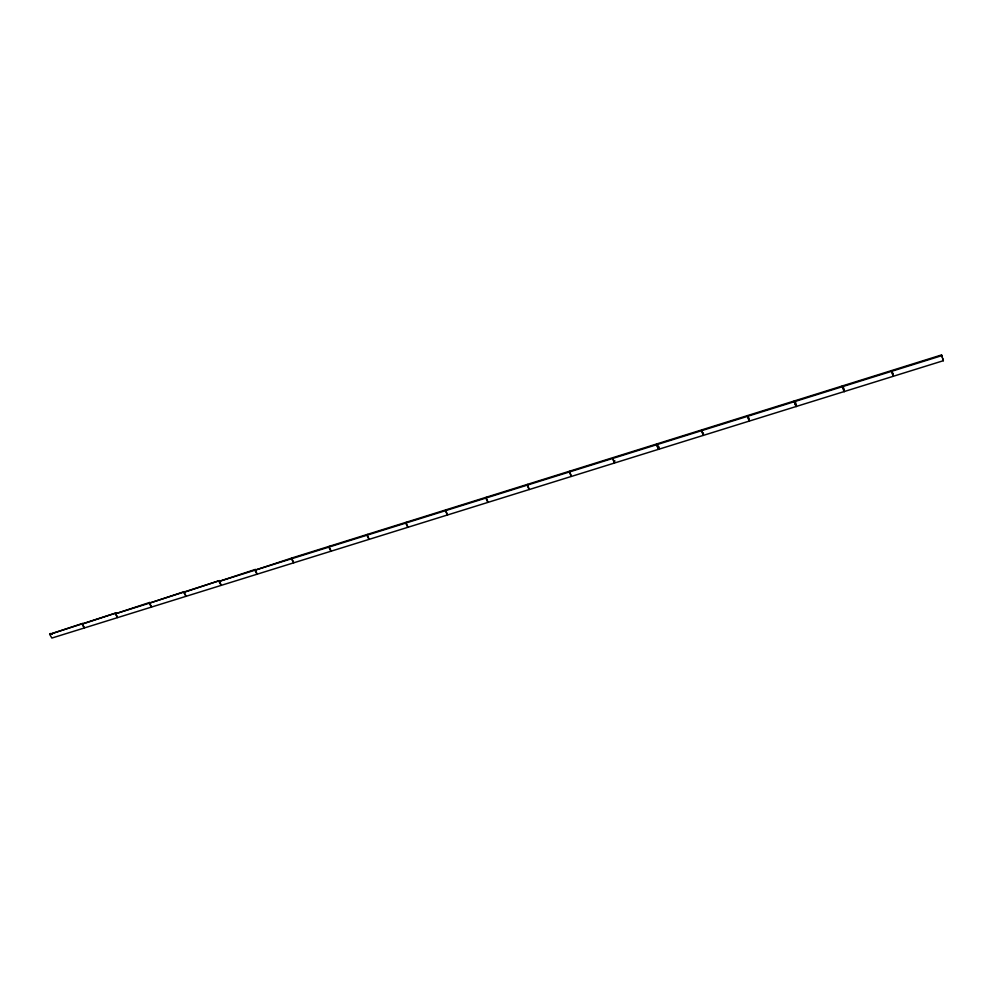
<?xml version="1.0" encoding="UTF-8"?>
<svg xmlns="http://www.w3.org/2000/svg" width="993" height="993" viewBox="0 0 993 993"><rect width="100%" height="100%" fill="white"/><g stroke="black" fill="none" stroke-linecap="round" stroke-linejoin="round"><path stroke-width="1.49" d="M749.119 421.131L747.369 415.633L701.766 429.882L701.703 430.639L703.516 435.331L749.119 421.131L748.71 417.556M747.655 416.29L747.679 415.533L794.288 400.961L796.063 406.534L749.43 421.044L747.655 416.29L794.326 401.706L794.288 400.961M703.205 435.418L701.468 429.981L656.845 443.921L656.733 444.69L658.582 449.308L703.205 435.418L703.416 433.06M658.16 445.807L656.547 444.02L612.88 457.661L612.718 458.443L614.605 462.986L658.285 449.395L658.644 447.011M658.582 449.308L658.93 446.924M658.285 449.395L656.547 444.02M614.319 463.073L612.594 457.748L569.845 471.116L569.634 471.898L571.558 476.379L614.319 463.073L614.816 460.665M569.349 471.985L569.56 471.203L527.705 484.286L527.457 485.068L529.406 489.499L571.273 476.466L569.349 471.985L527.457 485.068M527.171 485.155L527.432 484.373L486.433 497.183L486.148 497.977L488.122 502.334L529.12 489.574L527.171 485.155L486.148 497.977M485.875 498.064L486.173 497.27L446.018 509.819L445.671 510.613L447.682 514.92L487.848 502.421L485.875 498.064L445.671 510.613M445.41 510.7L445.745 509.906L406.41 522.194L406.025 523.001L408.061 527.246L447.421 514.995L445.41 510.7L406.025 523.001M405.765 523.088L406.149 522.281L367.584 534.333L367.174 535.14L369.235 539.323L407.8 527.32L405.765 523.088L367.174 535.14M366.926 535.215L367.336 534.408L329.539 546.224L329.093 547.031L331.178 551.165L368.986 539.398L366.926 535.215L329.093 547.031M328.844 547.118L329.291 546.299L292.24 557.88L291.768 558.699L293.866 562.77L330.93 551.239L328.844 547.118L291.768 558.699M291.52 558.774L292.004 557.954L255.151 570.131L257.286 574.153L293.618 562.845L291.52 558.774L255.151 570.131M254.916 570.205L255.424 569.386L219.254 581.352L221.402 585.311L257.038 574.227L254.916 570.205L219.254 581.352M219.019 581.414L221.166 585.386L186.2 596.272L184.04 592.349L219.565 580.595L149.484 603.136L151.668 607.008L185.976 596.334L183.804 592.424M149.484 603.136L184.388 591.592M149.26 603.21L149.869 602.379L115.585 613.724L117.782 617.559L151.445 607.083L149.26 603.21L115.585 613.724M115.362 613.798L117.559 617.621L84.529 627.899L82.307 624.125L115.995 612.966L49.65 634.328L51.884 638.052L84.306 627.973L82.096 624.187M49.65 634.328L82.754 623.356M843.752 389.318L844.05 391.602L796.374 406.435L794.648 401.606L794.611 400.862L842.275 385.967L843.318 388.04M842.598 385.867L891.342 370.637L893.141 376.335L844.373 391.503L842.598 385.867L843.64 387.94M942.27 357.17L941.538 354.948L891.664 370.526L891.826 371.258L893.464 376.223L943.35 360.707L942.68 358.485M569.634 471.898L612.433 458.53M612.718 458.443L656.435 444.79M656.733 444.69L701.393 430.739M701.703 430.639L747.357 416.39M794.648 401.606L842.362 386.699L842.275 385.967M842.685 386.6L891.491 371.357M891.826 371.258L941.761 355.655L941.538 354.948M50.333 633.484L52.381 634.155M794.611 400.862L795.803 402.873M794.326 401.706L796.063 406.534M842.362 386.699L844.05 391.602M892.558 372.685L892.98 373.976M941.761 355.655L943.35 360.707M844.075 389.219L844.373 391.503M796.249 404.126L796.374 406.435"/></g></svg>
